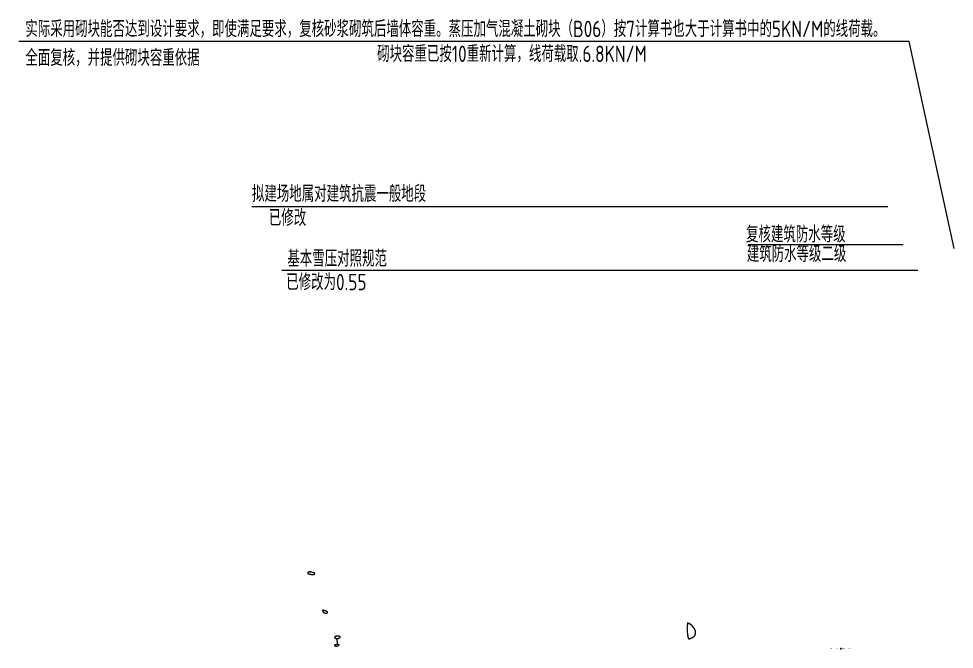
# Model space of a CAD drawing. Extents: x -1058961 to 23600, y -449123 to 2751847.
# Drawn here: x -1058961 to -601984, y 2078433 to 2386378 of the extents above; entities that cross this region are included whole.
import ezdxf

# ---------------------------------------------------------------- set-up
doc = ezdxf.new("R2010")
doc.units = 0
doc.header["$LTSCALE"] = 1000
doc.layers.add('S-S说明文字', color=7, linetype='CONTINUOUS')
doc.layers.add('签名', color=7, linetype='CONTINUOUS', lineweight=18)
doc.styles.add('TSSD_REIN', font='tssdeng.shx', dxfattribs={"width": 0.7, "height": 300, "bigfont": 'tssdchn.shx'})

msp = doc.modelspace()

# ---------------------------------------------------------------- linework, layer by layer
at = {"layer": '签名', "color": 1}
for p, q in [((-634414.1, 2294533), (-945029.77, 2294533)), ((-627029.92, 2275875.31), (-702668.39, 2275875.31)), ((-619793.34, 2263353.79), (-930409.02, 2263353.79)), ((-903062.26, 2080672.36), (-903505.63, 2083672.36))]:
    msp.add_line(p, q, dxfattribs=at)
msp.add_lwpolyline([(-601983.59, 2274183.56), (-624039.79, 2375188.58), (-1058960.55, 2375188.58)], dxfattribs=at)
for points in [[(-915393.98, 2115907.39, 0.52056705), (-915495.37, 2115921.86, 0.52056705), (-915495.37, 2115921.86, 0.52056705), (-915756.07, 2115994.21, 0.52056705), (-915756.07, 2115994.21, 0.52056705), (-916103.68, 2116066.56, 0.52056705), (-916103.68, 2116066.56, 0.52056705), (-916567.15, 2116138.91, 0.52056705), (-916567.15, 2116138.91, 0.52056705), (-916900.28, 2116153.38, 0.52056705), (-916900.28, 2116153.38, 0.52056705), (-917233.4, 2116167.84, 0.52056705), (-917233.4, 2116167.84, 0.52056705), (-917407.2, 2116124.44, 0.52056705), (-917407.2, 2116124.44, 0.52056705), (-917479.62, 2116095.5, 0.52056705), (-917479.62, 2116095.5, 0.52056705), (-917523.07, 2116081.03, 0.52056705), (-917523.07, 2116081.03, 0.52056705), (-917552.04, 2116037.62, 0.52056705), (-917552.04, 2116037.62, 0.52056705), (-917624.45, 2115994.21, 0.52056705), (-917624.45, 2115994.21, 0.52056705), (-917696.87, 2115950.8, 0.52056705), (-917696.87, 2115950.8, 0.52056705), (-917740.32, 2115936.33, 0.52056705), (-917740.32, 2115936.33, 0.52056705), (-917754.81, 2115921.86, 0.52056705), (-917754.81, 2115921.86, 0.52056705), (-917769.29, 2115892.92, 0.52056705), (-917769.29, 2115892.92, 0.52056705), (-917769.29, 2115878.45, 0.52056705), (-917769.29, 2115878.45, 0.52056705), (-917798.26, 2115849.51, 0.52056705), (-917798.26, 2115849.51, 0.52056705), (-917798.26, 2115806.1, 0.52056705), (-917798.26, 2115806.1, 0.52056705), (-917812.74, 2115777.16, 0.52056705), (-917812.74, 2115777.16, 0.52056705), (-917812.74, 2115733.75, 0.52056705), (-917812.74, 2115733.75, 0.52056705), (-917812.74, 2115704.82, 0.52056705), (-917812.74, 2115704.82, 0.52056705), (-917812.74, 2115675.88, 0.52056705), (-917812.74, 2115675.88, 0.52056705), (-917812.74, 2115646.94, 0.52056705), (-917812.74, 2115646.94, 0.52056705), (-917812.74, 2115603.53, 0.52056705), (-917812.74, 2115603.53, 0.52056705), (-917754.81, 2115516.71, 0.52056705), (-917754.81, 2115516.71, 0.52056705), (-917725.84, 2115473.3, 0.52056705), (-917725.84, 2115473.3, 0.52056705), (-917696.87, 2115458.83, 0.52056705), (-917696.87, 2115458.83, 0.52056705), (-917682.39, 2115444.36, 0.52056705), (-917682.39, 2115444.36, 0.52056705), (-917653.42, 2115415.42, 0.52056705), (-917653.42, 2115415.42, 0.52056705), (-917624.45, 2115386.48, 0.52056705), (-917624.45, 2115386.48, 0.52056705), (-917566.52, 2115357.54, 0.52056705), (-917566.52, 2115357.54, 0.52056705), (-917479.62, 2115314.14, 0.52056705), (-917479.62, 2115314.14, 0.52056705), (-917363.75, 2115285.2, 0.52056705), (-917363.75, 2115285.2, 0.52056705), (-917204.43, 2115241.79, 0.52056705), (-917204.43, 2115241.79, 0.52056705), (-917059.59, 2115212.85, 0.52056705), (-917059.59, 2115212.85, 0.52056705), (-916943.73, 2115169.44, 0.52056705), (-916943.73, 2115169.44, 0.52056705), (-916813.38, 2115140.5, 0.52056705), (-916813.38, 2115140.5, 0.52056705), (-916711.99, 2115126.03, 0.52056705), (-916711.99, 2115126.03, 0.52056705), (-916567.15, 2115111.56, 0.52056705), (-916567.15, 2115111.56, 0.52056705), (-916364.38, 2115082.62, 0.52056705), (-916364.38, 2115082.62, 0.52056705), (-916176.1, 2115068.15, 0.52056705), (-916176.1, 2115068.15, 0.52056705), (-915973.32, 2115053.68, 0.52056705), (-915973.32, 2115053.68, 0.52056705), (-915727.11, 2115039.21, 0.52056705), (-915727.11, 2115039.21, 0.52056705), (-915495.37, 2115024.74, 0.52056705), (-915495.37, 2115024.74, 0.52056705), (-915278.11, 2115010.27, 0.52056705), (-915278.11, 2115010.27, 0.52056705), (-915060.86, 2114995.8, 0.52056705), (-915060.86, 2114995.8, 0.52056705), (-914901.54, 2114981.33, 0.52056705), (-914901.54, 2114981.33, 0.52056705), (-914785.67, 2114981.33, 0.52056705), (-914785.67, 2114981.33, 0.52056705), (-914698.77, 2114981.33, 0.52056705), (-914698.77, 2114981.33, 0.52056705), (-914626.35, 2115024.74, 0.52056705), (-914626.35, 2115024.74, 0.52056705), (-914582.9, 2115053.68, 0.52056705), (-914582.9, 2115053.68, 0.52056705), (-914524.97, 2115097.09, 0.52056705), (-914524.97, 2115097.09, 0.52056705), (-914496, 2115140.5, 0.52056705), (-914496, 2115140.5, 0.52056705), (-914467.03, 2115169.44, 0.52056705), (-914467.03, 2115169.44, 0.52056705), (-914438.07, 2115198.38, 0.52056705), (-914438.07, 2115198.38, 0.52056705), (-914423.58, 2115227.32, 0.52056705), (-914423.58, 2115227.32, 0.52056705), (-914409.1, 2115256.26, 0.52056705), (-914409.1, 2115256.26, 0.52056705), (-914394.61, 2115285.2, 0.52056705), (-914394.61, 2115285.2, 0.52056705), (-914365.65, 2115328.61, 0.52056705), (-914365.65, 2115328.61, 0.52056705), (-914351.16, 2115372.01, 0.52056705), (-914351.16, 2115372.01, 0.52056705), (-914322.19, 2115429.89, 0.52056705), (-914322.19, 2115429.89, 0.52056705), (-914307.71, 2115458.83, 0.52056705), (-914307.71, 2115458.83, 0.52056705), (-914307.71, 2115502.24, 0.52056705), (-914307.71, 2115502.24, 0.52056705), (-914307.71, 2115531.18, 0.52056705), (-914307.71, 2115531.18, 0.52056705), (-914365.65, 2115574.59, 0.52056705), (-914365.65, 2115574.59, 0.52056705), (-914380.13, 2115603.53, 0.52056705), (-914380.13, 2115603.53, 0.52056705), (-914438.07, 2115632.47, 0.52056705), (-914438.07, 2115632.47, 0.52056705), (-914481.52, 2115661.41, 0.52056705), (-914481.52, 2115661.41, 0.52056705), (-914524.97, 2115661.41, 0.52056705), (-914524.97, 2115661.41, 0.52056705), (-914597.39, 2115675.88, 0.52056705), (-914597.39, 2115675.88, 0.52056705), (-914713.25, 2115704.82, 0.52056705), (-914713.25, 2115704.82, 0.52056705), (-914800.16, 2115719.29, 0.52056705), (-914800.16, 2115719.29, 0.52056705), (-914916.02, 2115748.22, 0.52056705), (-914916.02, 2115748.22, 0.52056705), (-915002.93, 2115777.16, 0.52056705), (-915002.93, 2115777.16, 0.52056705), (-915075.34, 2115806.1, 0.52056705), (-915075.34, 2115806.1, 0.52056705), (-915118.79, 2115820.57, 0.52056705), (-915118.79, 2115820.57, 0.52056705), (-915162.25, 2115849.51, 0.52056705), (-915162.25, 2115849.51, 0.52056705), (-915191.21, 2115863.98, 0.52056705), (-915191.21, 2115863.98, 0.52056705), (-915234.66, 2115878.45, 0.52056705), (-915234.66, 2115878.45, 0.52056705), (-915263.63, 2115878.45, 0.52056705), (-915263.63, 2115878.45, 0.52056705), (-915292.6, 2115892.92, 0.52056705), (-915292.6, 2115892.92, 0.52056705), (-915307.08, 2115907.39, 0.52056705), (-915307.08, 2115907.39, 0.52056705), (-915350.53, 2115921.86, 0.52056705), (-915350.53, 2115921.86, 0.52056705), (-915422.95, 2115936.33, 0.52056705), (-915422.95, 2115936.33, 0.52056705), (-915480.88, 2115950.8, 0.52056705), (-915480.88, 2115950.8, 0.52056705), (-915495.37, 2115950.8, 0.52056705), (-915495.37, 2115950.8, 0.52056705), (-915509.85, 2115950.8, 0.52056705), (-915509.85, 2115950.8, 0.52056705), (-915509.85, 2115936.33, 0.52056705), (-915509.85, 2115936.33, 0.52056705), (-915538.82, 2115892.92, 0.52056705), (-915538.82, 2115892.92, 0.52056705), (-915553.3, 2115892.92, 0.52056705), (-915553.3, 2115892.92, 0.52056705), (-915567.78, 2115892.92, 0.52056705), (-915567.78, 2115892.92, 0.52056705), (-915582.27, 2115892.92, 0.52056705), (-915582.27, 2115892.92, 0.52056705), (-915582.27, 2115878.45, 0.52056705), (-915582.27, 2115878.45)], [(-909903.65, 2097218.72, 0.52056705), (-909912.17, 2097218.72, 0.52056705), (-909912.17, 2097218.72, 0.52056705), (-910022.9, 2097218.72, 0.52056705), (-910022.9, 2097218.72, 0.52056705), (-910116.6, 2097193.19, 0.52056705), (-910116.6, 2097193.19, 0.52056705), (-910184.74, 2097176.17, 0.52056705), (-910184.74, 2097176.17, 0.52056705), (-910252.88, 2097133.62, 0.52056705), (-910252.88, 2097133.62, 0.52056705), (-910303.99, 2097108.09, 0.52056705), (-910303.99, 2097108.09, 0.52056705), (-910338.06, 2097074.05, 0.52056705), (-910338.06, 2097074.05, 0.52056705), (-910372.13, 2097040.01, 0.52056705), (-910372.13, 2097040.01, 0.52056705), (-910389.17, 2096988.96, 0.52056705), (-910389.17, 2096988.96, 0.52056705), (-910406.2, 2096937.9, 0.52056705), (-910406.2, 2096937.9, 0.52056705), (-910406.2, 2096903.86, 0.52056705), (-910406.2, 2096903.86, 0.52056705), (-910414.72, 2096878.33, 0.52056705), (-910414.72, 2096878.33, 0.52056705), (-910414.72, 2096844.29, 0.52056705), (-910414.72, 2096844.29, 0.52056705), (-910414.72, 2096818.76, 0.52056705), (-910414.72, 2096818.76, 0.52056705), (-910406.2, 2096784.73, 0.52056705), (-910406.2, 2096784.73, 0.52056705), (-910389.17, 2096750.69, 0.52056705), (-910389.17, 2096750.69, 0.52056705), (-910372.13, 2096716.65, 0.52056705), (-910372.13, 2096716.65, 0.52056705), (-910346.58, 2096682.61, 0.52056705), (-910346.58, 2096682.61, 0.52056705), (-910321.02, 2096648.57, 0.52056705), (-910321.02, 2096648.57, 0.52056705), (-910005.86, 2096393.28, 0.52056705), (-910005.86, 2096393.28, 0.52056705), (-909895.13, 2096342.23, 0.52056705), (-909895.13, 2096342.23, 0.52056705), (-909801.44, 2096308.19, 0.52056705), (-909801.44, 2096308.19, 0.52056705), (-909656.63, 2096257.13, 0.52056705), (-909656.63, 2096257.13, 0.52056705), (-909537.38, 2096223.09, 0.52056705), (-909537.38, 2096223.09, 0.52056705), (-909409.62, 2096189.05, 0.52056705), (-909409.62, 2096189.05, 0.52056705), (-909307.4, 2096172.03, 0.52056705), (-909307.4, 2096172.03, 0.52056705), (-909188.15, 2096155.02, 0.52056705), (-909188.15, 2096155.02, 0.52056705), (-909043.35, 2096138, 0.52056705), (-909043.35, 2096138, 0.52056705), (-908924.1, 2096129.49, 0.52056705), (-908924.1, 2096129.49, 0.52056705), (-908745.23, 2096120.98, 0.52056705), (-908745.23, 2096120.98, 0.52056705), (-908591.91, 2096120.98, 0.52056705), (-908591.91, 2096120.98, 0.52056705), (-908472.66, 2096120.98, 0.52056705), (-908472.66, 2096120.98, 0.52056705), (-908361.93, 2096146.51, 0.52056705), (-908361.93, 2096146.51, 0.52056705), (-908276.75, 2096180.54, 0.52056705), (-908276.75, 2096180.54, 0.52056705), (-908217.13, 2096223.09, 0.52056705), (-908217.13, 2096223.09, 0.52056705), (-908174.54, 2096265.64, 0.52056705), (-908174.54, 2096265.64, 0.52056705), (-908166.02, 2096291.17, 0.52056705), (-908166.02, 2096291.17, 0.52056705), (-908148.98, 2096333.72, 0.52056705), (-908148.98, 2096333.72, 0.52056705), (-908140.46, 2096350.74, 0.52056705), (-908140.46, 2096350.74, 0.52056705), (-908131.95, 2096401.79, 0.52056705), (-908131.95, 2096401.79, 0.52056705), (-908131.95, 2096444.34, 0.52056705), (-908131.95, 2096444.34, 0.52056705), (-908131.95, 2096495.4, 0.52056705), (-908131.95, 2096495.4, 0.52056705), (-908140.46, 2096546.46, 0.52056705), (-908140.46, 2096546.46, 0.52056705), (-908166.02, 2096597.52, 0.52056705), (-908166.02, 2096597.52, 0.52056705), (-908217.13, 2096665.59, 0.52056705), (-908217.13, 2096665.59, 0.52056705), (-908276.75, 2096716.65, 0.52056705), (-908276.75, 2096716.65, 0.52056705), (-908370.45, 2096793.24, 0.52056705), (-908370.45, 2096793.24, 0.52056705), (-908540.8, 2096886.84, 0.52056705), (-908540.8, 2096886.84, 0.52056705), (-908685.6, 2096954.92, 0.52056705), (-908685.6, 2096954.92, 0.52056705), (-908932.62, 2097057.03, 0.52056705), (-908932.62, 2097057.03, 0.52056705), (-909120.01, 2097125.11, 0.52056705), (-909120.01, 2097125.11, 0.52056705), (-909358.51, 2097218.72, 0.52056705), (-909358.51, 2097218.72, 0.52056705), (-909537.38, 2097269.77, 0.52056705), (-909537.38, 2097269.77, 0.52056705), (-909792.92, 2097346.36, 0.52056705), (-909792.92, 2097346.36, 0.52056705), (-909997.35, 2097405.93, 0.52056705), (-909997.35, 2097405.93, 0.52056705), (-910184.74, 2097448.47, 0.52056705), (-910184.74, 2097448.47, 0.52056705), (-910338.06, 2097482.51, 0.52056705), (-910338.06, 2097482.51, 0.52056705), (-910406.2, 2097491.02, 0.52056705), (-910406.2, 2097491.02, 0.52056705), (-910431.75, 2097491.02, 0.52056705), (-910431.75, 2097491.02, 0.52056705), (-910457.31, 2097491.02, 0.52056705), (-910457.31, 2097491.02, 0.52056705), (-910482.86, 2097491.02, 0.52056705), (-910482.86, 2097491.02, 0.52056705), (-910499.9, 2097491.02, 0.52056705), (-910499.9, 2097491.02, 0.52056705), (-910525.45, 2097491.02, 0.52056705), (-910525.45, 2097491.02, 0.52056705), (-910525.45, 2097482.51, 0.52056705), (-910525.45, 2097482.51, 0.52056705), (-910525.45, 2097474, 0.52056705), (-910525.45, 2097474, 0.52056705), (-910525.45, 2097465.49, 0.52056705), (-910525.45, 2097465.49, 0.52056705), (-910525.45, 2097456.98, 0.52056705), (-910525.45, 2097456.98, 0.52056705), (-910525.45, 2097448.47, 0.52056705), (-910525.45, 2097448.47, 0.52056705), (-910525.45, 2097439.97, 0.52056705), (-910525.45, 2097439.97, 0.52056705), (-910525.45, 2097431.46, 0.52056705), (-910525.45, 2097431.46, 0.52056705), (-910516.93, 2097431.46, 0.52056705), (-910516.93, 2097431.46, 0.52056705), (-910516.93, 2097422.95, 0.52056705), (-910516.93, 2097422.95, 0.52056705), (-910508.41, 2097414.44, 0.52056705), (-910508.41, 2097414.44, 0.52056705), (-910508.41, 2097405.93, 0.52056705), (-910508.41, 2097405.93, 0.52056705), (-910499.9, 2097405.93, 0.52056705), (-910499.9, 2097405.93, 0.52056705), (-910491.38, 2097405.93, 0.52056705), (-910491.38, 2097405.93, 0.52056705), (-910457.31, 2097397.42, 0.52056705), (-910457.31, 2097397.42, 0.52056705), (-910431.75, 2097397.42, 0.52056705), (-910431.75, 2097397.42, 0.52056705), (-910372.13, 2097380.4, 0.52056705), (-910372.13, 2097380.4, 0.52056705), (-910303.99, 2097363.38, 0.52056705), (-910303.99, 2097363.38, 0.52056705), (-910261.4, 2097354.87, 0.52056705), (-910261.4, 2097354.87, 0.52056705), (-910227.33, 2097346.36, 0.52056705), (-910227.33, 2097346.36, 0.52056705), (-910184.74, 2097337.85, 0.52056705), (-910184.74, 2097337.85, 0.52056705), (-910150.67, 2097337.85, 0.52056705), (-910150.67, 2097337.85, 0.52056705), (-910116.6, 2097329.34, 0.52056705), (-910116.6, 2097329.34, 0.52056705), (-910074.01, 2097329.34, 0.52056705), (-910074.01, 2097329.34, 0.52056705), (-910031.42, 2097329.34, 0.52056705), (-910031.42, 2097329.34, 0.52056705), (-909980.31, 2097329.34, 0.52056705), (-909980.31, 2097329.34, 0.52056705), (-909946.24, 2097329.34, 0.52056705), (-909946.24, 2097329.34, 0.52056705), (-909903.65, 2097329.34, 0.52056705), (-909903.65, 2097329.34, 0.52056705), (-909886.62, 2097329.34, 0.52056705), (-909886.62, 2097329.34, 0.52056705), (-909861.06, 2097329.34, 0.52056705), (-909861.06, 2097329.34, 0.52056705), (-909852.54, 2097329.34, 0.52056705), (-909852.54, 2097329.34, 0.52056705), (-909844.03, 2097329.34, 0.52056705), (-909844.03, 2097329.34, 0.52056705), (-909852.54, 2097329.34, 0.52056705), (-909852.54, 2097329.34, 0.52056705), (-909861.06, 2097329.34, 0.52056705), (-909861.06, 2097329.34, 0.52056705), (-909869.58, 2097329.34, 0.52056705), (-909869.58, 2097329.34, 0.52056705), (-909878.1, 2097329.34, 0.52056705), (-909878.1, 2097329.34, 0.52056705), (-909886.62, 2097329.34, 0.52056705), (-909886.62, 2097329.34)], [(-732032.9, 2091511.86, 0.52056705), (-732032.9, 2091484.39, 0.52056705), (-732032.9, 2091484.39, 0.52056705), (-732115.38, 2091127.32, 0.52056705), (-732115.38, 2091127.32, 0.52056705), (-732170.37, 2090797.71, 0.52056705), (-732170.37, 2090797.71, 0.52056705), (-732252.85, 2090248.37, 0.52056705), (-732252.85, 2090248.37, 0.52056705), (-732307.84, 2089561.69, 0.52056705), (-732307.84, 2089561.69, 0.52056705), (-732307.84, 2088847.54, 0.52056705), (-732307.84, 2088847.54, 0.52056705), (-732307.84, 2088380.59, 0.52056705), (-732307.84, 2088380.59, 0.52056705), (-732307.84, 2087913.65, 0.52056705), (-732307.84, 2087913.65, 0.52056705), (-732307.84, 2087474.18, 0.52056705), (-732307.84, 2087474.18, 0.52056705), (-732307.84, 2087007.23, 0.52056705), (-732307.84, 2087007.23, 0.52056705), (-732307.84, 2086540.29, 0.52056705), (-732307.84, 2086540.29, 0.52056705), (-732307.84, 2086210.68, 0.52056705), (-732307.84, 2086210.68, 0.52056705), (-732280.34, 2085908.54, 0.52056705), (-732280.34, 2085908.54, 0.52056705), (-732252.85, 2085716.27, 0.52056705), (-732252.85, 2085716.27, 0.52056705), (-732252.85, 2085524, 0.52056705), (-732252.85, 2085524, 0.52056705), (-732225.35, 2085386.67, 0.52056705), (-732225.35, 2085386.67, 0.52056705), (-732225.35, 2085249.33, 0.52056705), (-732225.35, 2085249.33, 0.52056705), (-732170.37, 2085084.53, 0.52056705), (-732170.37, 2085084.53, 0.52056705), (-732170.37, 2084892.26, 0.52056705), (-732170.37, 2084892.26, 0.52056705), (-732142.87, 2084699.99, 0.52056705), (-732142.87, 2084699.99, 0.52056705), (-732115.38, 2084562.65, 0.52056705), (-732115.38, 2084562.65, 0.52056705), (-732087.89, 2084480.25, 0.52056705), (-732087.89, 2084480.25, 0.52056705), (-732087.89, 2084397.85, 0.52056705), (-732087.89, 2084397.85, 0.52056705), (-732060.39, 2084315.44, 0.52056705), (-732060.39, 2084315.44, 0.52056705), (-732060.39, 2084260.51, 0.52056705), (-732060.39, 2084260.51, 0.52056705), (-732032.9, 2084205.58, 0.52056705), (-732032.9, 2084205.58, 0.52056705), (-732032.9, 2084123.17, 0.52056705), (-732032.9, 2084123.17, 0.52056705), (-732005.4, 2084040.77, 0.52056705), (-732005.4, 2084040.77, 0.52056705), (-731977.91, 2083985.84, 0.52056705), (-731977.91, 2083985.84, 0.52056705), (-731950.42, 2083958.37, 0.52056705), (-731950.42, 2083958.37, 0.52056705), (-731922.93, 2083903.44, 0.52056705), (-731922.93, 2083903.44, 0.52056705), (-731922.93, 2083848.5, 0.52056705), (-731922.93, 2083848.5, 0.52056705), (-731922.93, 2083821.04, 0.52056705), (-731922.93, 2083821.04, 0.52056705), (-731867.93, 2083793.57, 0.52056705), (-731867.93, 2083793.57, 0.52056705), (-731840.44, 2083766.1, 0.52056705), (-731840.44, 2083766.1, 0.52056705), (-731812.95, 2083711.16, 0.52056705), (-731812.95, 2083711.16, 0.52056705), (-731757.96, 2083656.23, 0.52056705), (-731757.96, 2083656.23, 0.52056705), (-731730.46, 2083628.76, 0.52056705), (-731730.46, 2083628.76, 0.52056705), (-731702.97, 2083601.3, 0.52056705), (-731702.97, 2083601.3, 0.52056705), (-731647.99, 2083546.36, 0.52056705), (-731647.99, 2083546.36, 0.52056705), (-731593, 2083518.89, 0.52056705), (-731593, 2083518.89, 0.52056705), (-731538.01, 2083491.43, 0.52056705), (-731538.01, 2083491.43, 0.52056705), (-731483.02, 2083491.43, 0.52056705), (-731483.02, 2083491.43, 0.52056705), (-731400.54, 2083491.43, 0.52056705), (-731400.54, 2083491.43, 0.52056705), (-731263.08, 2083546.36, 0.52056705), (-731263.08, 2083546.36, 0.52056705), (-731098.11, 2083656.23, 0.52056705), (-731098.11, 2083656.23, 0.52056705), (-730850.67, 2083793.57, 0.52056705), (-730850.67, 2083793.57, 0.52056705), (-730575.73, 2083930.9, 0.52056705), (-730575.73, 2083930.9, 0.52056705), (-730273.3, 2084068.24, 0.52056705), (-730273.3, 2084068.24, 0.52056705), (-729970.87, 2084233.04, 0.52056705), (-729970.87, 2084233.04, 0.52056705), (-729695.93, 2084397.85, 0.52056705), (-729695.93, 2084397.85, 0.52056705), (-729420.99, 2084590.12, 0.52056705), (-729420.99, 2084590.12, 0.52056705), (-729063.57, 2084837.32, 0.52056705), (-729063.57, 2084837.32, 0.52056705), (-728843.63, 2085084.53, 0.52056705), (-728843.63, 2085084.53, 0.52056705), (-728623.67, 2085441.6, 0.52056705), (-728623.67, 2085441.6, 0.52056705), (-728541.19, 2085633.87, 0.52056705), (-728541.19, 2085633.87, 0.52056705), (-728458.71, 2085963.48, 0.52056705), (-728458.71, 2085963.48, 0.52056705), (-728403.72, 2086293.09, 0.52056705), (-728403.72, 2086293.09, 0.52056705), (-728403.72, 2086540.29, 0.52056705), (-728403.72, 2086540.29, 0.52056705), (-728376.23, 2086705.09, 0.52056705), (-728376.23, 2086705.09, 0.52056705), (-728376.23, 2086952.3, 0.52056705), (-728376.23, 2086952.3, 0.52056705), (-728403.72, 2087199.5, 0.52056705), (-728403.72, 2087199.5, 0.52056705), (-728431.22, 2087391.77, 0.52056705), (-728431.22, 2087391.77, 0.52056705), (-728513.7, 2087556.58, 0.52056705), (-728513.7, 2087556.58, 0.52056705), (-728596.18, 2087776.32, 0.52056705), (-728596.18, 2087776.32, 0.52056705), (-728678.66, 2087941.12, 0.52056705), (-728678.66, 2087941.12, 0.52056705), (-728843.63, 2088243.26, 0.52056705), (-728843.63, 2088243.26, 0.52056705), (-729036.08, 2088517.93, 0.52056705), (-729036.08, 2088517.93, 0.52056705), (-729201.04, 2088737.67, 0.52056705), (-729201.04, 2088737.67, 0.52056705), (-729366.01, 2088929.94, 0.52056705), (-729366.01, 2088929.94, 0.52056705), (-729475.98, 2089149.68, 0.52056705), (-729475.98, 2089149.68, 0.52056705), (-729668.44, 2089369.41, 0.52056705), (-729668.44, 2089369.41, 0.52056705), (-729805.91, 2089561.69, 0.52056705), (-729805.91, 2089561.69, 0.52056705), (-729998.36, 2089808.89, 0.52056705), (-729998.36, 2089808.89, 0.52056705), (-730163.32, 2089973.69, 0.52056705), (-730163.32, 2089973.69, 0.52056705), (-730273.3, 2090111.03, 0.52056705), (-730273.3, 2090111.03, 0.52056705), (-730355.78, 2090220.9, 0.52056705), (-730355.78, 2090220.9, 0.52056705), (-730438.26, 2090303.3, 0.52056705), (-730438.26, 2090303.3, 0.52056705), (-730493.25, 2090358.23, 0.52056705), (-730493.25, 2090358.23, 0.52056705), (-730520.74, 2090413.17, 0.52056705), (-730520.74, 2090413.17, 0.52056705), (-730603.23, 2090440.64, 0.52056705), (-730603.23, 2090440.64, 0.52056705), (-730685.7, 2090523.04, 0.52056705), (-730685.7, 2090523.04, 0.52056705), (-730768.19, 2090577.97, 0.52056705), (-730768.19, 2090577.97, 0.52056705), (-730823.17, 2090605.44, 0.52056705), (-730823.17, 2090605.44, 0.52056705), (-730905.65, 2090660.38, 0.52056705), (-730905.65, 2090660.38, 0.52056705), (-730988.14, 2090687.84, 0.52056705), (-730988.14, 2090687.84, 0.52056705), (-731070.61, 2090715.31, 0.52056705), (-731070.61, 2090715.31, 0.52056705), (-731153.1, 2090742.78, 0.52056705), (-731153.1, 2090742.78, 0.52056705), (-731235.58, 2090797.71, 0.52056705), (-731235.58, 2090797.71, 0.52056705), (-731373.05, 2090852.65, 0.52056705), (-731373.05, 2090852.65, 0.52056705), (-731510.52, 2090907.58, 0.52056705), (-731510.52, 2090907.58, 0.52056705), (-731675.48, 2090962.51, 0.52056705), (-731675.48, 2090962.51, 0.52056705), (-731785.46, 2090989.98, 0.52056705), (-731785.46, 2090989.98, 0.52056705), (-731922.93, 2091044.92, 0.52056705), (-731922.93, 2091044.92, 0.52056705), (-732032.9, 2091072.38, 0.52056705), (-732032.9, 2091072.38, 0.52056705), (-732115.38, 2091099.85, 0.52056705), (-732115.38, 2091099.85, 0.52056705), (-732170.37, 2091127.32, 0.52056705), (-732170.37, 2091127.32, 0.52056705), (-732197.86, 2091154.78, 0.52056705), (-732197.86, 2091154.78, 0.52056705), (-732197.86, 2091182.25, 0.52056705), (-732197.86, 2091182.25, 0.52056705), (-732170.37, 2091264.66, 0.52056705), (-732170.37, 2091264.66, 0.52056705), (-732142.87, 2091347.05, 0.52056705), (-732142.87, 2091347.05, 0.52056705), (-732115.38, 2091401.99, 0.52056705), (-732115.38, 2091401.99, 0.52056705), (-732142.87, 2091401.99, 0.52056705), (-732142.87, 2091401.99, 0.52056705), (-732142.87, 2091374.52, 0.52056705), (-732142.87, 2091374.52, 0.52056705), (-732197.86, 2091374.52, 0.52056705), (-732197.86, 2091374.52, 0.52056705), (-732197.86, 2091347.05, 0.52056705), (-732197.86, 2091347.05)], [(-903153.23, 2083575.69, -0.52056705), (-903238.2, 2083554.47, -0.52056705), (-903238.2, 2083554.47, -0.52056705), (-903301.93, 2083533.25, -0.52056705), (-903301.93, 2083533.25, -0.52056705), (-903386.9, 2083512.03, -0.52056705), (-903386.9, 2083512.03, -0.52056705), (-903493.11, 2083512.03, -0.52056705), (-903493.11, 2083512.03, -0.52056705), (-903620.57, 2083469.58, -0.52056705), (-903620.57, 2083469.58, -0.52056705), (-903684.29, 2083469.58, -0.52056705), (-903684.29, 2083469.58, -0.52056705), (-903726.78, 2083469.58, -0.52056705), (-903726.78, 2083469.58, -0.52056705), (-903790.51, 2083490.8, -0.52056705), (-903790.51, 2083490.8, -0.52056705), (-903875.48, 2083533.25, -0.52056705), (-903875.48, 2083533.25, -0.52056705), (-903981.69, 2083575.69, -0.52056705), (-903981.69, 2083575.69, -0.52056705), (-904109.15, 2083639.36, -0.52056705), (-904109.15, 2083639.36, -0.52056705), (-904194.12, 2083703.03, -0.52056705), (-904194.12, 2083703.03, -0.52056705), (-904300.33, 2083766.69, -0.52056705), (-904300.33, 2083766.69, -0.52056705), (-904364.06, 2083809.14, -0.52056705), (-904364.06, 2083809.14, -0.52056705), (-904385.3, 2083851.58, -0.52056705), (-904385.3, 2083851.58, -0.52056705), (-904406.54, 2083894.03, -0.52056705), (-904406.54, 2083894.03, -0.52056705), (-904449.03, 2083957.69, -0.52056705), (-904449.03, 2083957.69, -0.52056705), (-904470.27, 2084021.36, -0.52056705), (-904470.27, 2084021.36, -0.52056705), (-904470.27, 2084085.02, -0.52056705), (-904470.27, 2084085.02, -0.52056705), (-904470.27, 2084169.91, -0.52056705), (-904470.27, 2084169.91, -0.52056705), (-904470.27, 2084254.8, -0.52056705), (-904470.27, 2084254.8, -0.52056705), (-904470.27, 2084360.91, -0.52056705), (-904470.27, 2084360.91, -0.52056705), (-904427.79, 2084445.8, -0.52056705), (-904427.79, 2084445.8, -0.52056705), (-904385.3, 2084530.69, -0.52056705), (-904385.3, 2084530.69, -0.52056705), (-904321.57, 2084615.58, -0.52056705), (-904321.57, 2084615.58, -0.52056705), (-904257.85, 2084700.47, -0.52056705), (-904257.85, 2084700.47, -0.52056705), (-904215.36, 2084764.13, -0.52056705), (-904215.36, 2084764.13, -0.52056705), (-904109.15, 2084849.02, -0.52056705), (-904109.15, 2084849.02, -0.52056705), (-904066.66, 2084891.47, -0.52056705), (-904066.66, 2084891.47, -0.52056705), (-903981.69, 2084933.91, -0.52056705), (-903981.69, 2084933.91, -0.52056705), (-903917.96, 2084955.13, -0.52056705), (-903917.96, 2084955.13, -0.52056705), (-903832.99, 2084997.58, -0.52056705), (-903832.99, 2084997.58, -0.52056705), (-903726.78, 2085018.8, -0.52056705), (-903726.78, 2085018.8, -0.52056705), (-903556.84, 2085018.8, -0.52056705), (-903556.84, 2085018.8, -0.52056705), (-903301.93, 2085018.8, -0.52056705), (-903301.93, 2085018.8, -0.52056705), (-903068.26, 2085018.8, -0.52056705), (-903068.26, 2085018.8, -0.52056705), (-902919.56, 2085018.8, -0.52056705), (-902919.56, 2085018.8, -0.52056705), (-902813.35, 2084997.58, -0.52056705), (-902813.35, 2084997.58, -0.52056705), (-902707.13, 2084976.36, -0.52056705), (-902707.13, 2084976.36, -0.52056705), (-902600.92, 2084955.13, -0.52056705), (-902600.92, 2084955.13, -0.52056705), (-902494.7, 2084912.69, -0.52056705), (-902494.7, 2084912.69, -0.52056705), (-902409.73, 2084849.02, -0.52056705), (-902409.73, 2084849.02, -0.52056705), (-902346.01, 2084785.36, -0.52056705), (-902346.01, 2084785.36, -0.52056705), (-902282.28, 2084721.69, -0.52056705), (-902282.28, 2084721.69, -0.52056705), (-902218.55, 2084636.8, -0.52056705), (-902218.55, 2084636.8, -0.52056705), (-902154.82, 2084573.14, -0.52056705), (-902154.82, 2084573.14, -0.52056705), (-902133.58, 2084530.69, -0.52056705), (-902133.58, 2084530.69, -0.52056705), (-902133.58, 2084488.25, -0.52056705), (-902133.58, 2084488.25, -0.52056705), (-902112.34, 2084445.8, -0.52056705), (-902112.34, 2084445.8, -0.52056705), (-902112.34, 2084403.36, -0.52056705), (-902112.34, 2084403.36, -0.52056705), (-902112.34, 2084339.69, -0.52056705), (-902112.34, 2084339.69, -0.52056705), (-902112.34, 2084276.03, -0.52056705), (-902112.34, 2084276.03, -0.52056705), (-902133.58, 2084212.36, -0.52056705), (-902133.58, 2084212.36, -0.52056705), (-902197.31, 2084148.69, -0.52056705), (-902197.31, 2084148.69, -0.52056705), (-902239.79, 2084085.02, -0.52056705), (-902239.79, 2084085.02, -0.52056705), (-902303.52, 2084000.14, -0.52056705), (-902303.52, 2084000.14, -0.52056705), (-902367.25, 2083936.47, -0.52056705), (-902367.25, 2083936.47, -0.52056705), (-902452.22, 2083851.58, -0.52056705), (-902452.22, 2083851.58, -0.52056705), (-902537.19, 2083787.91, -0.52056705), (-902537.19, 2083787.91, -0.52056705), (-902600.92, 2083745.47, -0.52056705), (-902600.92, 2083745.47, -0.52056705), (-902664.65, 2083681.8, -0.52056705), (-902664.65, 2083681.8, -0.52056705), (-902770.86, 2083639.36, -0.52056705), (-902770.86, 2083639.36, -0.52056705), (-902834.59, 2083596.92, -0.52056705), (-902834.59, 2083596.92, -0.52056705), (-902898.32, 2083596.92, -0.52056705), (-902898.32, 2083596.92, -0.52056705), (-902919.56, 2083575.69, -0.52056705), (-902919.56, 2083575.69, -0.52056705), (-902983.29, 2083554.47, -0.52056705), (-902983.29, 2083554.47, -0.52056705), (-903025.77, 2083554.47, -0.52056705), (-903025.77, 2083554.47, -0.52056705), (-903089.5, 2083554.47, -0.52056705), (-903089.5, 2083554.47, -0.52056705), (-903110.74, 2083533.25, -0.52056705), (-903110.74, 2083533.25, -0.52056705), (-903195.71, 2083533.25, -0.52056705), (-903195.71, 2083533.25, -0.52056705), (-903280.69, 2083512.03, -0.52056705), (-903280.69, 2083512.03, -0.52056705), (-903323.17, 2083512.03, -0.52056705), (-903323.17, 2083512.03, -0.52056705), (-903386.9, 2083512.03, -0.52056705), (-903386.9, 2083512.03, -0.52056705), (-903429.38, 2083512.03, -0.52056705), (-903429.38, 2083512.03, -0.52056705), (-903493.11, 2083512.03, -0.52056705), (-903493.11, 2083512.03, -0.52056705), (-903535.6, 2083512.03, -0.52056705), (-903535.6, 2083512.03, -0.52056705), (-903535.6, 2083490.8, -0.52056705), (-903535.6, 2083490.8)], [(-902954.82, 2080126.81, -0.52056705), (-902971.08, 2080126.81, -0.52056705), (-902971.08, 2080126.81, -0.52056705), (-903052.34, 2080078.1, -0.52056705), (-903052.34, 2080078.1, -0.52056705), (-903101.1, 2080061.86, -0.52056705), (-903101.1, 2080061.86, -0.52056705), (-903166.12, 2080029.38, -0.52056705), (-903166.12, 2080029.38, -0.52056705), (-903214.88, 2079996.91, -0.52056705), (-903214.88, 2079996.91, -0.52056705), (-903279.9, 2079980.67, -0.52056705), (-903279.9, 2079980.67, -0.52056705), (-903393.68, 2079948.19, -0.52056705), (-903393.68, 2079948.19, -0.52056705), (-903491.2, 2079931.95, -0.52056705), (-903491.2, 2079931.95, -0.52056705), (-903604.97, 2079915.72, -0.52056705), (-903604.97, 2079915.72, -0.52056705), (-903767.51, 2079899.48, -0.52056705), (-903767.51, 2079899.48, -0.52056705), (-903930.05, 2079899.48, -0.52056705), (-903930.05, 2079899.48, -0.52056705), (-904076.34, 2079899.48, -0.52056705), (-904076.34, 2079899.48, -0.52056705), (-904190.11, 2079899.48, -0.52056705), (-904190.11, 2079899.48, -0.52056705), (-904271.38, 2079899.48, -0.52056705), (-904271.38, 2079899.48, -0.52056705), (-904320.15, 2079915.72, -0.52056705), (-904320.15, 2079915.72, -0.52056705), (-904352.65, 2079931.95, -0.52056705), (-904352.65, 2079931.95, -0.52056705), (-904401.42, 2079980.67, -0.52056705), (-904401.42, 2079980.67, -0.52056705), (-904466.43, 2080029.38, -0.52056705), (-904466.43, 2080029.38, -0.52056705), (-904531.45, 2080094.34, -0.52056705), (-904531.45, 2080094.34, -0.52056705), (-904580.21, 2080143.05, -0.52056705), (-904580.21, 2080143.05, -0.52056705), (-904612.72, 2080175.53, -0.52056705), (-904612.72, 2080175.53, -0.52056705), (-904612.72, 2080224.24, -0.52056705), (-904612.72, 2080224.24, -0.52056705), (-904612.72, 2080272.96, -0.52056705), (-904612.72, 2080272.96, -0.52056705), (-904612.72, 2080321.67, -0.52056705), (-904612.72, 2080321.67, -0.52056705), (-904612.72, 2080386.63, -0.52056705), (-904612.72, 2080386.63, -0.52056705), (-904612.72, 2080451.58, -0.52056705), (-904612.72, 2080451.58, -0.52056705), (-904580.21, 2080500.29, -0.52056705), (-904580.21, 2080500.29, -0.52056705), (-904563.95, 2080549.01, -0.52056705), (-904563.95, 2080549.01, -0.52056705), (-904531.45, 2080597.72, -0.52056705), (-904531.45, 2080597.72, -0.52056705), (-904498.94, 2080630.2, -0.52056705), (-904498.94, 2080630.2, -0.52056705), (-904450.18, 2080662.67, -0.52056705), (-904450.18, 2080662.67, -0.52056705), (-904385.16, 2080695.15, -0.52056705), (-904385.16, 2080695.15, -0.52056705), (-904303.89, 2080727.63, -0.52056705), (-904303.89, 2080727.63, -0.52056705), (-904206.37, 2080760.1, -0.52056705), (-904206.37, 2080760.1, -0.52056705), (-904092.59, 2080776.34, -0.52056705), (-904092.59, 2080776.34, -0.52056705), (-903995.07, 2080792.58, -0.52056705), (-903995.07, 2080792.58, -0.52056705), (-903800.02, 2080825.06, -0.52056705), (-903800.02, 2080825.06, -0.52056705), (-903669.99, 2080841.29, -0.52056705), (-903669.99, 2080841.29, -0.52056705), (-903474.95, 2080857.53, -0.52056705), (-903474.95, 2080857.53, -0.52056705), (-903361.17, 2080873.77, -0.52056705), (-903361.17, 2080873.77, -0.52056705), (-903279.9, 2080890.01, -0.52056705), (-903279.9, 2080890.01, -0.52056705), (-903166.12, 2080890.01, -0.52056705), (-903166.12, 2080890.01, -0.52056705), (-903068.6, 2080890.01, -0.52056705), (-903068.6, 2080890.01, -0.52056705), (-902954.82, 2080873.77, -0.52056705), (-902954.82, 2080873.77, -0.52056705), (-902841.04, 2080857.53, -0.52056705), (-902841.04, 2080857.53, -0.52056705), (-902743.52, 2080825.06, -0.52056705), (-902743.52, 2080825.06, -0.52056705), (-902662.25, 2080792.58, -0.52056705), (-902662.25, 2080792.58, -0.52056705), (-902629.74, 2080776.34, -0.52056705), (-902629.74, 2080776.34, -0.52056705), (-902613.49, 2080760.1, -0.52056705), (-902613.49, 2080760.1, -0.52056705), (-902597.23, 2080760.1, -0.52056705), (-902597.23, 2080760.1, -0.52056705), (-902597.23, 2080743.87, -0.52056705), (-902597.23, 2080743.87, -0.52056705), (-902580.98, 2080743.87, -0.52056705), (-902580.98, 2080743.87, -0.52056705), (-902580.98, 2080727.63, -0.52056705), (-902580.98, 2080727.63, -0.52056705), (-902580.98, 2080711.39, -0.52056705), (-902580.98, 2080711.39, -0.52056705), (-902580.98, 2080678.91, -0.52056705), (-902580.98, 2080678.91, -0.52056705), (-902580.98, 2080662.67, -0.52056705), (-902580.98, 2080662.67, -0.52056705), (-902597.23, 2080613.96, -0.52056705), (-902597.23, 2080613.96, -0.52056705), (-902597.23, 2080581.48, -0.52056705), (-902597.23, 2080581.48, -0.52056705), (-902613.49, 2080532.77, -0.52056705), (-902613.49, 2080532.77, -0.52056705), (-902646, 2080484.05, -0.52056705), (-902646, 2080484.05, -0.52056705), (-902662.25, 2080435.34, -0.52056705), (-902662.25, 2080435.34, -0.52056705), (-902711.01, 2080386.63, -0.52056705), (-902711.01, 2080386.63, -0.52056705), (-902743.52, 2080337.91, -0.52056705), (-902743.52, 2080337.91, -0.52056705), (-902776.03, 2080321.67, -0.52056705), (-902776.03, 2080321.67, -0.52056705), (-902808.54, 2080289.2, -0.52056705), (-902808.54, 2080289.2, -0.52056705), (-902857.3, 2080256.72, -0.52056705), (-902857.3, 2080256.72, -0.52056705), (-902906.06, 2080224.24, -0.52056705), (-902906.06, 2080224.24, -0.52056705), (-902922.31, 2080208.01, -0.52056705), (-902922.31, 2080208.01, -0.52056705), (-902954.82, 2080191.77, -0.52056705), (-902954.82, 2080191.77, -0.52056705), (-902971.08, 2080191.77, -0.52056705), (-902971.08, 2080191.77, -0.52056705), (-902971.08, 2080175.53, -0.52056705), (-902971.08, 2080175.53, -0.52056705), (-902987.33, 2080175.53, -0.52056705), (-902987.33, 2080175.53)]]:
    msp.add_lwpolyline(points, format="xyb", dxfattribs=at)

# ---------------------------------------------------------------- texts
at = {"layer": 'S-S说明文字', "color": 7, "style": 'TSSD_REIN', "width": 0.8}
for s, p in [('实际采用砌块能否达到设计要求，即使满足要求，复核砂浆砌筑后墙体容重。蒸压加气混凝土砌块（B06）按7计算书也大于计算书中的5KN/M的线荷载。', (-1055711.2, 2377392.01, 0)), ('全面复核，并提供砌块容重依据', (-1055711.2, 2363321.5, 0)), ('拟建场地属对建筑抗震一般地段 ', (-945049.43, 2296874.53, 0)), ('复核建筑防水等级', (-703708.08, 2277081.15, 0)), ('基本雪压对照规范', (-927737.25, 2265260.02, 0))]:
    msp.add_text(s, height=8000, dxfattribs=at).set_placement(p)
at = {"layer": 'S-S说明文字', "color": 6, "style": 'TSSD_REIN', "width": 0.8}
for s, p in [('砌块容重已按10重新计算，线荷载取.6.8KN/M', (-883879.8, 2365229.44, 0)), ('已修改', (-936778.22, 2285138.01, 0)), ('建筑防水等级二级', (-703348.83, 2267565.29, 0)), ('已修改为0.55', (-928289.44, 2253779.8, 0))]:
    msp.add_text(s, height=8000, dxfattribs=at).set_placement(p)
at = {"layer": 'S-S说明文字', "color": 1, "style": 'TSSD_REIN', "width": 0.7}
for s, p in [('350', (-662765.93, 2078505.5, 31658.66)), ('350', (-662765.93, 2078505.5, 31658.66)), ('150', (-659892.06, 2078505.5, 31658.66)), ('150', (-659892.06, 2078505.5, 31658.66)), ('%%13212@150', (-657451.63, 2078505.5, 31658.66)), ('%%13212@150', (-657451.63, 2078505.5, 31658.66)), ('L12@150', (-654121.83, 2078505.5, 31658.66)), ('L12@150', (-654121.83, 2078505.5, 31658.66))]:
    msp.add_text(s, height=500, dxfattribs=at).set_placement(p)

doc.saveas('drawing.dxf')
